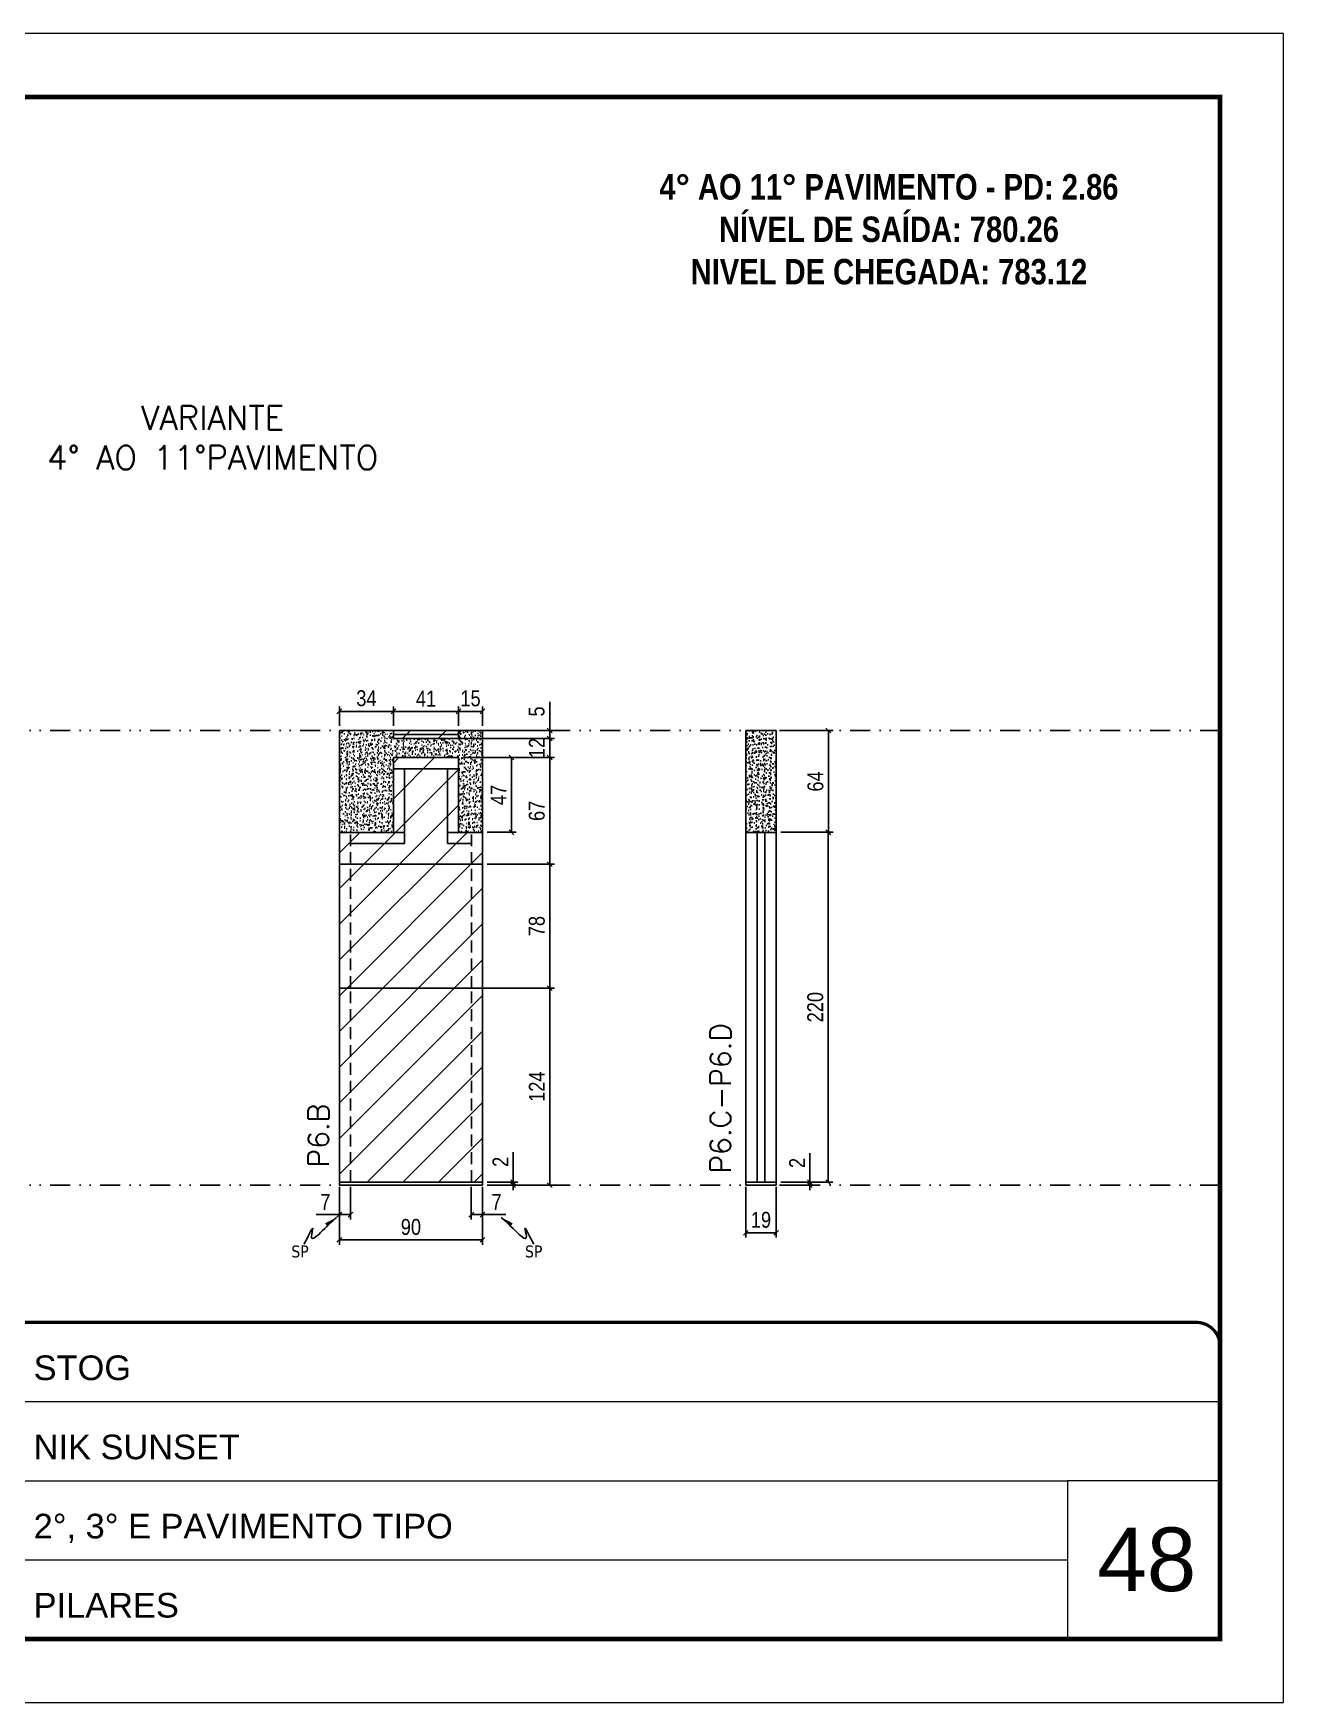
# Model space of a CAD drawing. Extents: x 808 to 7089, y -98 to 17032.
# Drawn here: x 6262 to 7048, y 3348 to 4398 of the extents above; entities that cross this region are included whole.
import ezdxf

# ---------------------------------------------------------------- set-up
doc = ezdxf.new("R2010")
doc.units = 0
for name, pattern in [('CONTINUO', [0]), ('DASHED', [0.75, 0.5, -0.25]), ('DIVIDE2', [0.625, 0.25, -0.125, 0, -0.125, 0, -0.125]), ('HIDDEN', [0.375, 0.25, -0.125])]:
    doc.linetypes.add(name, pattern=pattern)
for name, color, linetype, lineweight in [('CARIMBO', 255, 'Continuous', 9), ('Folhas', 255, 'Continuous', 9), ('REAPROVEITAMENTO', 251, 'Continuous', 9), ('SARRAFO DE PRESSAO', 251, 'DASHED', 9), ('Texto Seção', 7, 'Continuous', 15)]:
    doc.layers.add(name, color=color, linetype=linetype, lineweight=lineweight)
for name, color, linetype in [('COTA', 241, 'Continuous'), ('NOMENCLATURA', 7, 'Continuous'), ('Nível', 160, 'Continuous'), ('Painéis', 200, 'Continuous'), ('SARR_2.2x7', 40, 'Continuous'), ('SARR_EDITAR', 141, 'Continuous'), ('Sarrafo de Pressão', 42, 'HIDDEN'), ('texto', 7, 'Continuous')]:
    doc.layers.add(name, color=color, linetype=linetype)
doc.styles.add('ARIAL', font='arial.ttf')
doc.styles.add('COTA TECNICA', font='techl___.ttf', dxfattribs={"height": 10})
doc.styles.add('COTA TECNICA-50', font='techl___.ttf', dxfattribs={"height": 10})
doc.styles.add('REGUA-120', font='ROMANS.shx', dxfattribs={"height": 15})
doc.styles.add('ROMANC', font='techb___.ttf', dxfattribs={"height": 2.5})
doc.styles.get("Standard").update_dxf_attribs({"font": 'arial.ttf'})
doc.dimstyles.new('COTA PAINEL-50', dxfattribs={"dimtxt": 10, "dimasz": 3, "dimexe": 3, "dimexo": 3, "dimgap": 3, "dimtad": 1, "dimdec": 1, "dimzin": 12, "dimdsep": 46, "dimtxsty": 'COTA TECNICA-50', "dimblk1": 'OBLIQUE', "dimblk2": 'OBLIQUE', "dimsah": 1, "dimcen": 0.9, "dimclrd": 4, "dimclre": 4, "dimclrt": 240, "dimadec": 1, "dimazin": 3, "dimtfac": 1, "dimtdec": 1, "dimtmove": 0, "dimatfit": 3, "dimfxl": 1, "dimtolj": 1, "dimtzin": 12, "dimarcsym": 0})
doc.dimstyles.new('PAINEL', dxfattribs={"dimtxt": 10, "dimasz": 3, "dimexe": 3, "dimexo": 3, "dimgap": 3, "dimtad": 1, "dimdec": 1, "dimzin": 12, "dimdsep": 46, "dimtxsty": 'COTA TECNICA', "dimblk1": 'OBLIQUE', "dimblk2": 'OBLIQUE', "dimsah": 1, "dimcen": 0.9, "dimclrd": 4, "dimclre": 4, "dimclrt": 240, "dimadec": 1, "dimazin": 3, "dimtfac": 1, "dimtdec": 1, "dimtmove": 0, "dimatfit": 3, "dimfxl": 1, "dimtolj": 1, "dimtzin": 12, "dimarcsym": 0})
doc.dimstyles.get("Standard").update_dxf_attribs({"dimtxt": 0.18, "dimasz": 0.18, "dimexe": 0.18, "dimexo": 0.0625, "dimgap": 0.09, "dimtad": 0, "dimtih": 1, "dimtoh": 1, "dimdec": 4, "dimzin": 0, "dimdsep": 46, "dimtxsty": 'Standard', "dimcen": 0.09, "dimadec": 0, "dimazin": 0, "dimtfac": 1, "dimtdec": 4, "dimtofl": 0, "dimtmove": 0, "dimatfit": 3, "dimfxl": 1, "dimtolj": 1, "dimtzin": 0, "dimarcsym": 0})

# ---------------------------------------------------------------- blocks, each defined once
blk = doc.blocks.new('9999999999')
at = {"color": 30, "linetype": 'CONTINUO'}
for p, q in [((98564.6, 34379.6), (99584, 34379.6)), ((98564.6, 34329.8), (99488, 34329.8)), ((99584, 34329.8), (99488, 34329.8)), ((99488, 34329.8), (99488, 34230.2)), ((98564.6, 34280), (99488, 34280))]:
    blk.add_line(p, q, dxfattribs=at)
at = {"color": 30, "linetype": 'CONTINUO', "const_width": 2}
blk.add_lwpolyline([(99584, 34230.2), (99584, 34414.4, 0.414214), (99569, 34429.4), (98229, 34429.4, 0.414214), (98214, 34414.4), (98214, 34245.2, 0.414214), (98229, 34230.2), (99584, 34230.2)], format="xyb", dxfattribs=at)
at = {"layer": 'Folhas'}
blk.add_lwpolyline([(98139, 34190.2), (99624, 34190.2), (99624, 35240.2), (98139, 35240.2)], close=True, dxfattribs=at)
at = {"layer": 'Folhas', "color": 30, "const_width": 3}
blk.add_lwpolyline([(98214, 34230.2), (99584, 34230.2), (99584, 35200.2), (98214, 35200.2)], close=True, dxfattribs=at)
at = {"color": 7, "linetype": 'Continuous', "ltscale": 5, "style": 'ARIAL'}
for s, height, p in [('STOG', 15.48, (98837.7, 34393.1)), ('NIK SUNSET', 15.48, (98837.7, 34343.3)), ('2°, 3° E PAVIMENTO TIPO', 15.483, (98837.7, 34293.5)), ('PILARES', 15.48, (98837.7, 34243.7))]:
    blk.add_text(s, height=height, dxfattribs=at).set_placement(p)
blk = doc.blocks.new('_Oblique')
at = {"color": 0, "linetype": 'ByBlock', "lineweight": -2}
blk.add_line((-0.5, -0.5), (0.5, 0.5), dxfattribs=at)
blk = doc.blocks.new('*D361')
at = {"layer": 'COTA', "color": 4, "lineweight": -2, "transparency": 16777216}
for p, q in [((6454.2, 3672.6), (6454.2, 3636.2)), ((6544.2, 3672.6), (6544.2, 3636.2)), ((6454.2, 3639.2), (6544.2, 3639.2))]:
    blk.add_line(p, q, dxfattribs=at)
at = {"layer": 'Defpoints', "color": 0, "transparency": 16777216}
for p in [(6454.2, 3675.6), (6544.2, 3675.6), (6544.2, 3639.2)]:
    blk.add_point(p, dxfattribs=at)
at = {"layer": 'COTA', "color": 4, "lineweight": -2, "transparency": 16777216, "xscale": 3, "yscale": 3, "zscale": 3, "rotation": 180}
blk.add_blockref('_Oblique', (6454.2, 3639.2), dxfattribs=at)
at = {"layer": 'COTA', "color": 4, "lineweight": -2, "transparency": 16777216, "xscale": 3, "yscale": 3, "zscale": 3}
blk.add_blockref('_Oblique', (6544.2, 3639.2), dxfattribs=at)
at = {"layer": 'COTA', "color": 240, "transparency": 16777216, "insert": (6499.2, 3647.3), "char_height": 10, "attachment_point": 5, "style": 'COTA TECNICA'}
blk.add_mtext('\\A1;90', dxfattribs=at)
blk = doc.blocks.new('*D362')
at = {"layer": 'COTA', "color": 4, "lineweight": -2, "transparency": 16777216}
for p, q in [((6537.2, 3672.6), (6537.2, 3652.1)), ((6544.2, 3670.6), (6544.2, 3652.1)), ((6537.2, 3655.1), (6544.2, 3655.1)), ((6544.2, 3655.1), (6559, 3655.1))]:
    blk.add_line(p, q, dxfattribs=at)
at = {"layer": 'Defpoints', "color": 0, "transparency": 16777216}
for p in [(6537.2, 3675.6), (6544.2, 3673.6), (6544.2, 3655.1)]:
    blk.add_point(p, dxfattribs=at)
at = {"layer": 'COTA', "color": 4, "lineweight": -2, "transparency": 16777216, "xscale": 3, "yscale": 3, "zscale": 3, "rotation": 180}
blk.add_blockref('_Oblique', (6537.2, 3655.1), dxfattribs=at)
at = {"layer": 'COTA', "color": 4, "lineweight": -2, "transparency": 16777216, "xscale": 3, "yscale": 3, "zscale": 3}
blk.add_blockref('_Oblique', (6544.2, 3655.1), dxfattribs=at)
at = {"layer": 'COTA', "color": 240, "transparency": 16777216, "insert": (6553.1, 3663.1), "char_height": 10, "attachment_point": 5, "style": 'COTA TECNICA-50'}
blk.add_mtext('\\A1;7', dxfattribs=at)
blk = doc.blocks.new('*D363')
at = {"layer": 'COTA', "color": 4, "lineweight": -2, "transparency": 16777216}
for p, q in [((6454.2, 3670.6), (6454.2, 3652.1)), ((6461.2, 3672.6), (6461.2, 3652.1)), ((6454.2, 3655.1), (6439.5, 3655.1)), ((6461.2, 3655.1), (6454.2, 3655.1))]:
    blk.add_line(p, q, dxfattribs=at)
at = {"layer": 'Defpoints', "color": 0, "transparency": 16777216}
for p in [(6461.2, 3675.6), (6454.2, 3673.6), (6454.2, 3655.1)]:
    blk.add_point(p, dxfattribs=at)
at = {"layer": 'COTA', "color": 4, "lineweight": -2, "transparency": 16777216, "xscale": 3, "yscale": 3, "zscale": 3, "rotation": 180}
blk.add_blockref('_Oblique', (6454.2, 3655.1), dxfattribs=at)
at = {"layer": 'COTA', "color": 4, "lineweight": -2, "transparency": 16777216, "xscale": 3, "yscale": 3, "zscale": 3}
blk.add_blockref('_Oblique', (6461.2, 3655.1), dxfattribs=at)
at = {"layer": 'COTA', "color": 240, "transparency": 16777216, "insert": (6445.4, 3663.1), "char_height": 10, "attachment_point": 5, "style": 'COTA TECNICA-50'}
blk.add_mtext('\\A1;7', dxfattribs=at)
blk = doc.blocks.new('*D364')
at = {"layer": 'COTA', "color": 4, "linetype": 'ByBlock', "lineweight": -2, "transparency": 16777216}
for p, q in [((6547.2, 3797.6), (6589.5, 3797.6)), ((6586.5, 3673.6), (6586.5, 3797.6)), ((6547.2, 3673.6), (6589.5, 3673.6))]:
    blk.add_line(p, q, dxfattribs=at)
at = {"layer": 'Defpoints', "color": 0, "linetype": 'ByBlock', "transparency": 16777216}
for p in [(6544.2, 3797.6), (6586.5, 3797.6), (6544.2, 3673.6)]:
    blk.add_point(p, dxfattribs=at)
at = {"layer": 'COTA', "color": 4, "linetype": 'ByBlock', "lineweight": -2, "transparency": 16777216, "xscale": 3, "yscale": 3, "zscale": 3}
for p, rotation in [((6586.5, 3797.6), 90), ((6586.5, 3673.6), 270)]:
    blk.add_blockref('_Oblique', p, dxfattribs=dict(at, rotation=rotation))
at = {"layer": 'COTA', "color": 240, "linetype": 'ByBlock', "transparency": 16777216, "insert": (6578.4, 3735.6), "char_height": 10, "attachment_point": 5, "rotation": 90, "style": 'COTA TECNICA'}
blk.add_mtext('\\A1;124', dxfattribs=at)
blk = doc.blocks.new('*D365')
at = {"layer": 'COTA', "color": 4, "lineweight": -2, "transparency": 16777216}
for p, q in [((6563.5, 3675.6), (6563.5, 3694.4)), ((6547.2, 3675.6), (6566.5, 3675.6)), ((6563.5, 3673.6), (6563.5, 3675.6)), ((6547.2, 3673.6), (6566.5, 3673.6)), ((6563.5, 3673.6), (6563.5, 3670.6))]:
    blk.add_line(p, q, dxfattribs=at)
at = {"layer": 'Defpoints', "color": 0, "transparency": 16777216}
for p in [(6544.2, 3675.6), (6544.2, 3673.6), (6563.5, 3673.6)]:
    blk.add_point(p, dxfattribs=at)
at = {"layer": 'COTA', "color": 4, "lineweight": -2, "transparency": 16777216, "xscale": 3, "yscale": 3, "zscale": 3}
for p, rotation in [((6563.5, 3675.6), 270), ((6563.5, 3673.6), 90)]:
    blk.add_blockref('_Oblique', p, dxfattribs=dict(at, rotation=rotation))
at = {"layer": 'COTA', "color": 240, "transparency": 16777216, "insert": (6555.5, 3688.3), "char_height": 10, "attachment_point": 5, "rotation": 90, "style": 'COTA TECNICA-50'}
blk.add_mtext('\\A1;2', dxfattribs=at)
blk = doc.blocks.new('*D366')
at = {"layer": 'COTA', "color": 4, "linetype": 'ByBlock', "lineweight": -2, "transparency": 16777216}
for p, q in [((6547.2, 3797.6), (6589.5, 3797.6)), ((6586.5, 3673.6), (6586.5, 3797.6)), ((6547.2, 3673.6), (6589.5, 3673.6))]:
    blk.add_line(p, q, dxfattribs=at)
at = {"layer": 'Defpoints', "color": 0, "linetype": 'ByBlock', "transparency": 16777216}
for p in [(6544.2, 3797.6), (6586.5, 3797.6), (6544.2, 3673.6)]:
    blk.add_point(p, dxfattribs=at)
at = {"layer": 'COTA', "color": 4, "linetype": 'ByBlock', "lineweight": -2, "transparency": 16777216, "xscale": 3, "yscale": 3, "zscale": 3}
for p, rotation in [((6586.5, 3797.6), 90), ((6586.5, 3673.6), 270)]:
    blk.add_blockref('_Oblique', p, dxfattribs=dict(at, rotation=rotation))
at = {"layer": 'COTA', "color": 240, "linetype": 'ByBlock', "transparency": 16777216, "insert": (6578.4, 3735.6), "char_height": 10, "attachment_point": 5, "rotation": 90, "style": 'COTA TECNICA'}
blk.add_mtext('\\A1;124', dxfattribs=at)
blk = doc.blocks.new('*D367')
at = {"layer": 'COTA', "color": 4, "lineweight": -2, "transparency": 16777216}
for p, q in [((6454.2, 3962.6), (6454.2, 3974.7)), ((6488.2, 3971.7), (6454.2, 3971.7)), ((6488.2, 3962.6), (6488.2, 3974.7))]:
    blk.add_line(p, q, dxfattribs=at)
at = {"layer": 'Defpoints', "color": 0, "transparency": 16777216}
for p in [(6454.2, 3971.7), (6454.2, 3959.6), (6488.2, 3959.6)]:
    blk.add_point(p, dxfattribs=at)
at = {"layer": 'COTA', "color": 4, "lineweight": -2, "transparency": 16777216, "xscale": 3, "yscale": 3, "zscale": 3, "rotation": 180}
blk.add_blockref('_Oblique', (6454.2, 3971.7), dxfattribs=at)
at = {"layer": 'COTA', "color": 4, "lineweight": -2, "transparency": 16777216, "xscale": 3, "yscale": 3, "zscale": 3}
blk.add_blockref('_Oblique', (6488.2, 3971.7), dxfattribs=at)
at = {"layer": 'COTA', "color": 240, "transparency": 16777216, "insert": (6471.2, 3979.9), "char_height": 10, "attachment_point": 5, "style": 'COTA TECNICA-50'}
blk.add_mtext('\\A1;34', dxfattribs=at)
blk = doc.blocks.new('*D368')
at = {"layer": 'COTA', "color": 4, "lineweight": -2, "transparency": 16777216}
for p, q in [((6532.2, 3942.6), (6589.5, 3942.6)), ((6586.5, 3942.6), (6586.5, 3875.6)), ((6547.2, 3875.6), (6589.5, 3875.6))]:
    blk.add_line(p, q, dxfattribs=at)
at = {"layer": 'Defpoints', "color": 0, "transparency": 16777216}
for p in [(6529.2, 3942.6), (6544.2, 3875.6), (6586.5, 3875.6)]:
    blk.add_point(p, dxfattribs=at)
at = {"layer": 'COTA', "color": 4, "lineweight": -2, "transparency": 16777216, "xscale": 3, "yscale": 3, "zscale": 3}
for p, rotation in [((6586.5, 3942.6), 90), ((6586.5, 3875.6), 270)]:
    blk.add_blockref('_Oblique', p, dxfattribs=dict(at, rotation=rotation))
at = {"layer": 'COTA', "color": 240, "transparency": 16777216, "insert": (6578.4, 3909.1), "char_height": 10, "attachment_point": 5, "rotation": 90, "style": 'COTA TECNICA'}
blk.add_mtext('\\A1;67', dxfattribs=at)
blk = doc.blocks.new('*D1646')
at = {"layer": 'COTA', "color": 4, "lineweight": -2, "transparency": 16777216}
for p, q in [((6547.2, 3875.6), (6589.5, 3875.6)), ((6586.5, 3875.6), (6586.5, 3797.6)), ((6457.2, 3797.6), (6589.5, 3797.6))]:
    blk.add_line(p, q, dxfattribs=at)
at = {"layer": 'Defpoints', "color": 0, "transparency": 16777216}
for p in [(6544.2, 3875.6), (6454.2, 3797.6), (6586.5, 3797.6)]:
    blk.add_point(p, dxfattribs=at)
at = {"layer": 'COTA', "color": 4, "lineweight": -2, "transparency": 16777216, "xscale": 3, "yscale": 3, "zscale": 3}
for p, rotation in [((6586.5, 3875.6), 90), ((6586.5, 3797.6), 270)]:
    blk.add_blockref('_Oblique', p, dxfattribs=dict(at, rotation=rotation))
at = {"layer": 'COTA', "color": 240, "transparency": 16777216, "insert": (6578.4, 3836.6), "char_height": 10, "attachment_point": 5, "rotation": 90, "style": 'COTA TECNICA'}
blk.add_mtext('\\A1;78', dxfattribs=at)
blk = doc.blocks.new('*D369')
at = {"layer": 'COTA', "color": 4, "lineweight": -2, "transparency": 16777216}
for p, q in [((6532.2, 3942.6), (6565.4, 3942.6)), ((6562.4, 3942.6), (6562.4, 3895.6)), ((6547.2, 3895.6), (6565.4, 3895.6))]:
    blk.add_line(p, q, dxfattribs=at)
at = {"layer": 'Defpoints', "color": 0, "transparency": 16777216}
for p in [(6529.2, 3942.6), (6544.2, 3895.6), (6562.4, 3895.6)]:
    blk.add_point(p, dxfattribs=at)
at = {"layer": 'COTA', "color": 4, "lineweight": -2, "transparency": 16777216, "xscale": 3, "yscale": 3, "zscale": 3}
for p, rotation in [((6562.4, 3942.6), 90), ((6562.4, 3895.6), 270)]:
    blk.add_blockref('_Oblique', p, dxfattribs=dict(at, rotation=rotation))
at = {"layer": 'COTA', "color": 240, "transparency": 16777216, "insert": (6554.3, 3919.1), "char_height": 10, "attachment_point": 5, "rotation": 90, "style": 'COTA TECNICA'}
blk.add_mtext('\\A1;47', dxfattribs=at)
blk = doc.blocks.new('*D370')
at = {"layer": 'COTA', "color": 4, "lineweight": -2, "transparency": 16777216}
for p, q in [((6529.2, 3962.6), (6529.2, 3974.7)), ((6529.2, 3971.7), (6544.2, 3971.7)), ((6544.2, 3962.6), (6544.2, 3974.7))]:
    blk.add_line(p, q, dxfattribs=at)
at = {"layer": 'Defpoints', "color": 0, "transparency": 16777216}
for p in [(6544.2, 3971.7), (6529.2, 3959.6), (6544.2, 3959.6)]:
    blk.add_point(p, dxfattribs=at)
at = {"layer": 'COTA', "color": 4, "lineweight": -2, "transparency": 16777216, "xscale": 3, "yscale": 3, "zscale": 3, "rotation": 180}
blk.add_blockref('_Oblique', (6529.2, 3971.7), dxfattribs=at)
at = {"layer": 'COTA', "color": 4, "lineweight": -2, "transparency": 16777216, "xscale": 3, "yscale": 3, "zscale": 3}
blk.add_blockref('_Oblique', (6544.2, 3971.7), dxfattribs=at)
at = {"layer": 'COTA', "color": 240, "transparency": 16777216, "insert": (6536.7, 3979.8), "char_height": 10, "attachment_point": 5, "style": 'COTA TECNICA'}
blk.add_mtext('\\A1;15', dxfattribs=at)
blk = doc.blocks.new('*D371')
at = {"layer": 'COTA', "color": 4, "lineweight": -2, "transparency": 16777216}
for p, q in [((6532.2, 3954.6), (6589.5, 3954.6)), ((6586.5, 3942.6), (6586.5, 3954.6)), ((6532.2, 3942.6), (6589.5, 3942.6))]:
    blk.add_line(p, q, dxfattribs=at)
at = {"layer": 'Defpoints', "color": 0, "transparency": 16777216}
for p in [(6529.2, 3954.6), (6586.5, 3954.6), (6529.2, 3942.6)]:
    blk.add_point(p, dxfattribs=at)
at = {"layer": 'COTA', "color": 4, "lineweight": -2, "transparency": 16777216, "xscale": 3, "yscale": 3, "zscale": 3}
for p, rotation in [((6586.5, 3954.6), 90), ((6586.5, 3942.6), 270)]:
    blk.add_blockref('_Oblique', p, dxfattribs=dict(at, rotation=rotation))
at = {"layer": 'COTA', "color": 240, "transparency": 16777216, "insert": (6578.4, 3948.6), "char_height": 10, "attachment_point": 5, "rotation": 90, "style": 'COTA TECNICA'}
blk.add_mtext('\\A1;12', dxfattribs=at)
blk = doc.blocks.new('*D372')
at = {"layer": 'COTA', "color": 4, "lineweight": -2, "transparency": 16777216}
for p, q in [((6586.5, 3959.6), (6586.5, 3977.7)), ((6532.2, 3959.6), (6589.5, 3959.6)), ((6586.5, 3954.6), (6586.5, 3959.6)), ((6513.2, 3954.6), (6589.5, 3954.6)), ((6586.5, 3954.6), (6586.5, 3951.6))]:
    blk.add_line(p, q, dxfattribs=at)
at = {"layer": 'Defpoints', "color": 0, "transparency": 16777216}
for p in [(6529.2, 3959.6), (6586.5, 3959.6), (6510.2, 3954.6)]:
    blk.add_point(p, dxfattribs=at)
at = {"layer": 'COTA', "color": 4, "lineweight": -2, "transparency": 16777216, "xscale": 3, "yscale": 3, "zscale": 3}
for p, rotation in [((6586.5, 3959.6), 270), ((6586.5, 3954.6), 90)]:
    blk.add_blockref('_Oblique', p, dxfattribs=dict(at, rotation=rotation))
at = {"layer": 'COTA', "color": 240, "transparency": 16777216, "insert": (6578.3, 3971.6), "char_height": 10, "attachment_point": 5, "rotation": 90, "style": 'COTA TECNICA'}
blk.add_mtext('\\A1;5', dxfattribs=at)
blk = doc.blocks.new('*D1647')
at = {"layer": 'COTA', "color": 4, "lineweight": -2, "transparency": 16777216}
for p, q in [((6488.2, 3962.6), (6488.2, 3974.7)), ((6529.2, 3971.7), (6488.2, 3971.7)), ((6529.2, 3962.6), (6529.2, 3974.7))]:
    blk.add_line(p, q, dxfattribs=at)
at = {"layer": 'Defpoints', "color": 0, "transparency": 16777216}
for p in [(6488.2, 3971.7), (6488.2, 3959.6), (6529.2, 3959.6)]:
    blk.add_point(p, dxfattribs=at)
at = {"layer": 'COTA', "color": 4, "lineweight": -2, "transparency": 16777216, "xscale": 3, "yscale": 3, "zscale": 3, "rotation": 180}
blk.add_blockref('_Oblique', (6488.2, 3971.7), dxfattribs=at)
at = {"layer": 'COTA', "color": 4, "lineweight": -2, "transparency": 16777216, "xscale": 3, "yscale": 3, "zscale": 3}
blk.add_blockref('_Oblique', (6529.2, 3971.7), dxfattribs=at)
at = {"layer": 'COTA', "color": 240, "transparency": 16777216, "insert": (6508.7, 3979.7), "char_height": 10, "attachment_point": 5, "style": 'COTA TECNICA'}
blk.add_mtext('\\A1;41', dxfattribs=at)
blk = doc.blocks.new('*D373')
at = {"layer": 'COTA', "color": 4, "lineweight": -2, "transparency": 16777216}
for p, q in [((6709.9, 3672.6), (6709.9, 3640.7)), ((6728.9, 3672.6), (6728.9, 3640.7)), ((6709.9, 3643.7), (6728.9, 3643.7))]:
    blk.add_line(p, q, dxfattribs=at)
at = {"layer": 'Defpoints', "color": 0, "transparency": 16777216}
for p in [(6709.9, 3675.6), (6728.9, 3675.6), (6728.9, 3643.7)]:
    blk.add_point(p, dxfattribs=at)
at = {"layer": 'COTA', "color": 4, "lineweight": -2, "transparency": 16777216, "xscale": 3, "yscale": 3, "zscale": 3, "rotation": 180}
blk.add_blockref('_Oblique', (6709.9, 3643.7), dxfattribs=at)
at = {"layer": 'COTA', "color": 4, "lineweight": -2, "transparency": 16777216, "xscale": 3, "yscale": 3, "zscale": 3}
blk.add_blockref('_Oblique', (6728.9, 3643.7), dxfattribs=at)
at = {"layer": 'COTA', "color": 240, "transparency": 16777216, "insert": (6719.4, 3651.8), "char_height": 10, "attachment_point": 5, "style": 'COTA TECNICA'}
blk.add_mtext('\\A1;19', dxfattribs=at)
blk = doc.blocks.new('*D374')
at = {"layer": 'COTA', "color": 4, "lineweight": -2, "transparency": 16777216}
for p, q in [((6731.9, 3895.6), (6764.7, 3895.6)), ((6761.7, 3675.6), (6761.7, 3895.6)), ((6731.9, 3675.6), (6764.7, 3675.6))]:
    blk.add_line(p, q, dxfattribs=at)
at = {"layer": 'Defpoints', "color": 0, "transparency": 16777216}
for p in [(6728.9, 3895.6), (6761.7, 3895.6), (6728.9, 3675.6)]:
    blk.add_point(p, dxfattribs=at)
at = {"layer": 'COTA', "color": 4, "lineweight": -2, "transparency": 16777216, "xscale": 3, "yscale": 3, "zscale": 3}
for p, rotation in [((6761.7, 3895.6), 90), ((6761.7, 3675.6), 270)]:
    blk.add_blockref('_Oblique', p, dxfattribs=dict(at, rotation=rotation))
at = {"layer": 'COTA', "color": 240, "transparency": 16777216, "insert": (6753.6, 3785.6), "char_height": 10, "attachment_point": 5, "rotation": 90, "style": 'COTA TECNICA'}
blk.add_mtext('\\A1;220', dxfattribs=at)
blk = doc.blocks.new('*D375')
at = {"layer": 'COTA', "color": 4, "lineweight": -2, "transparency": 16777216}
for p, q in [((6750.1, 3675.6), (6750.1, 3693.7)), ((6731.9, 3675.6), (6753.1, 3675.6)), ((6750.1, 3673.6), (6750.1, 3675.6)), ((6731.9, 3673.6), (6753.1, 3673.6)), ((6750.1, 3673.6), (6750.1, 3670.6))]:
    blk.add_line(p, q, dxfattribs=at)
at = {"layer": 'Defpoints', "color": 0, "transparency": 16777216}
for p in [(6728.9, 3675.6), (6750.1, 3675.6), (6728.9, 3673.6)]:
    blk.add_point(p, dxfattribs=at)
at = {"layer": 'COTA', "color": 4, "lineweight": -2, "transparency": 16777216, "xscale": 3, "yscale": 3, "zscale": 3}
for p, rotation in [((6750.1, 3675.6), 270), ((6750.1, 3673.6), 90)]:
    blk.add_blockref('_Oblique', p, dxfattribs=dict(at, rotation=rotation))
at = {"layer": 'COTA', "color": 240, "transparency": 16777216, "insert": (6742.1, 3687.6), "char_height": 10, "attachment_point": 5, "rotation": 90, "style": 'COTA TECNICA-50'}
blk.add_mtext('\\A1;2', dxfattribs=at)
blk = doc.blocks.new('*D1648')
at = {"layer": 'COTA', "color": 4, "linetype": 'ByBlock', "lineweight": -2, "transparency": 16777216}
for p, q in [((6731.9, 3959.6), (6764.8, 3959.6)), ((6761.8, 3959.6), (6761.8, 3895.6)), ((6731.9, 3895.6), (6764.8, 3895.6))]:
    blk.add_line(p, q, dxfattribs=at)
at = {"layer": 'Defpoints', "color": 0, "linetype": 'ByBlock', "transparency": 16777216}
for p in [(6728.9, 3959.6), (6728.9, 3895.6), (6761.8, 3895.6)]:
    blk.add_point(p, dxfattribs=at)
at = {"layer": 'COTA', "color": 4, "linetype": 'ByBlock', "lineweight": -2, "transparency": 16777216, "xscale": 3, "yscale": 3, "zscale": 3}
for p, rotation in [((6761.8, 3959.6), 90), ((6761.8, 3895.6), 270)]:
    blk.add_blockref('_Oblique', p, dxfattribs=dict(at, rotation=rotation))
at = {"layer": 'COTA', "color": 240, "linetype": 'ByBlock', "transparency": 16777216, "insert": (6753.7, 3927.6), "char_height": 10, "attachment_point": 5, "rotation": 90, "style": 'COTA TECNICA'}
blk.add_mtext('\\A1;64', dxfattribs=at)

msp = doc.modelspace()

# ---------------------------------------------------------------- hatches: boundary and pattern name
at = {"layer": 'COTA', "linetype": 'ByBlock'}
h = msp.add_hatch(dxfattribs=at)
h.set_pattern_fill('AR-CONC', color=256, scale=0.03)
h.set_pattern_definition([(50, (-1992.8653, -152.4276), (5.46554, -0.4781726), [0.5715, -6.2865]), (355, (-1992.8653, -152.4276), (-1.0573026, 5.7317054), [0.4572, -5.0292175]), (100.451445, (-1992.41, -152.4674), (4.4082374, 5.2535326), [0.4857003, -5.3427073]), (46.1842, (-1992.8653, -150.9036), (8.132371, -1.26127), [0.85725, -9.42975]), (96.63556, (-1992.188, -151.009), (7.122124, 7.422784), [0.728551, -8.014068]), (351.18415, (-1992.865, -150.9036), (7.122124, 7.422784), [0.685799, -7.543792]), (21, (-1992.1033, -151.2846), (4.5484317, -3.067956), [0.5715, -6.2865]), (326, (-1992.1033, -151.2846), (1.854061, 5.525639), [0.4572, -5.0292]), (71.451445, (-1991.7243, -151.54), (6.4024926, 2.457683), [0.4857003, -5.342698]), (37.5, (-1992.8653, -152.4276), (0.0926581, 2.53665117), [0, -4.96824, 0, -5.1054, 0, -5.04825]), (7.5, (-1992.8653, -152.4276), (2.0045899, 3.00541724), [0, -2.91084, 0, -4.85394, 0, -1.92405]), (327.5, (-1994.5646, -152.4276), (4.06771786, -0.1718623), [0, -1.905, 0, -5.9436, 0, -7.8867]), (317.5, (-1995.3266, -152.4276), (4.4438754, 0.7627947), [0, -2.4765, 0, -3.94716, 0, -5.6007])])
h.paths.add_polyline_path([(6529.22, 3954.56), (6529.22, 3959.56), (6544.22, 3959.56), (6544.22, 3895.56), (6529.22, 3895.56), (6529.22, 3942.56), (6488.22, 3942.56), (6488.22, 3895.56), (6454.22, 3895.56), (6454.22, 3959.56), (6488.22, 3959.56), (6488.22, 3954.56)])
h = msp.add_hatch(dxfattribs=at)
h.set_pattern_fill('AR-CONC', color=256, scale=0.03)
h.set_pattern_definition([(50, (-2379.208, -152.4037), (5.46554, -0.4781726), [0.5715, -6.2865]), (355, (-2379.208, -152.4037), (-1.0573026, 5.7317054), [0.4572, -5.0292175]), (100.451445, (-2378.7527, -152.4435), (4.4082374, 5.2535326), [0.4857003, -5.3427073]), (46.1842, (-2379.208, -150.8797), (8.132371, -1.26127), [0.85725, -9.42975]), (96.63556, (-2378.5305, -150.985), (7.122124, 7.422784), [0.728551, -8.014068]), (351.18415, (-2379.208, -150.88), (7.122124, 7.422784), [0.685799, -7.543792]), (21, (-2378.446, -151.2607), (4.5484317, -3.067956), [0.5715, -6.2865]), (326, (-2378.446, -151.2607), (1.854061, 5.525639), [0.4572, -5.0292]), (71.451445, (-2378.067, -151.5163), (6.4024926, 2.457683), [0.4857003, -5.342698]), (37.5, (-2379.2081, -152.4037), (0.0926581, 2.53665117), [0, -4.96824, 0, -5.1054, 0, -5.04825]), (7.5, (-2379.2081, -152.4037), (2.0045899, 3.00541724), [0, -2.91084, 0, -4.85394, 0, -1.92405]), (327.5, (-2380.9074, -152.4037), (4.06771786, -0.1718623), [0, -1.905, 0, -5.9436, 0, -7.8867]), (317.5, (-2381.6694, -152.4037), (4.4438754, 0.7627947), [0, -2.4765, 0, -3.94716, 0, -5.6007])])
h.paths.add_polyline_path([(6728.91, 3959.59), (6709.91, 3959.59), (6709.91, 3895.56), (6728.91, 3895.56)])
at = {"layer": 'REAPROVEITAMENTO', "linetype": 'ByBlock'}
h = msp.add_hatch(dxfattribs=at)
h.set_pattern_fill('ANSI31', color=256, scale=5, style=2)
h.set_pattern_definition([(45, (1315.547, 3939.763), (-11.22532, 11.22532), [])])
h.paths.add_polyline_path([(6529.22, 3959.56), (6488.22, 3959.56), (6488.22, 3954.56), (6529.22, 3954.56)])
h = msp.add_hatch(dxfattribs=at)
h.set_pattern_fill('ANSI31', color=256, scale=5, style=2)
h.set_pattern_definition([(45, (2868.047, -5248.838), (-11.22532, 11.22532), [])])
h.paths.add_polyline_path([(6529.22, 3895.56), (6529.22, 3942.56), (6488.22, 3942.56), (6488.22, 3895.56), (6454.22, 3895.56), (6454.22, 3675.56), (6544.22, 3675.56), (6544.22, 3895.56)])

# ---------------------------------------------------------------- linework, layer by layer
at = {"layer": 'COTA', "linetype": 'ByBlock'}
for p, q in [((6454.22, 3895.56), (6454.22, 3959.56)), ((6488.22, 3959.56), (6454.22, 3959.56)), ((6544.22, 3959.56), (6529.22, 3959.56)), ((6544.22, 3959.56), (6544.22, 3959.56)), ((6544.22, 3895.56), (6544.22, 3959.56)), ((6544.22, 3895.56), (6544.22, 3895.56))]:
    msp.add_line(p, q, dxfattribs=at)
msp.add_lwpolyline([(6709.91, 3895.56), (6728.91, 3895.56), (6728.91, 3959.59), (6709.91, 3959.59)], close=True, dxfattribs=at)
at = {"layer": 'Nível', "color": 4, "linetype": 'DIVIDE2', "ltscale": 50}
for p, q in [((5957.84, 3959.56), (7008.17, 3959.56)), ((5957.84, 3673.56), (7008.17, 3673.56))]:
    msp.add_line(p, q, dxfattribs=at)
at = {"layer": 'Painéis'}
for p, q in [((6529.22, 3942.56), (6488.22, 3942.56)), ((6488.22, 3942.56), (6488.22, 3895.56)), ((6529.22, 3942.56), (6529.22, 3895.56)), ((6488.22, 3895.56), (6454.22, 3895.56)), ((6454.22, 3895.56), (6454.22, 3797.56)), ((6529.22, 3895.56), (6544.22, 3895.56)), ((6544.22, 3797.56), (6544.22, 3895.56)), ((6709.91, 3895.56), (6709.91, 3675.56)), ((6709.91, 3895.56), (6728.91, 3895.56)), ((6709.91, 3895.56), (6728.91, 3895.56)), ((6728.91, 3895.56), (6728.91, 3675.56)), ((6544.22, 3875.56), (6454.22, 3875.56)), ((6709.91, 3675.56), (6728.91, 3675.56)), ((6709.91, 3675.56), (6728.91, 3675.56)), ((6709.91, 3673.56), (6709.91, 3675.56)), ((6728.91, 3675.56), (6728.91, 3673.56)), ((6728.91, 3673.56), (6709.91, 3673.56))]:
    msp.add_line(p, q, dxfattribs=at)
for points in [[(6529.22, 3959.56), (6488.22, 3959.56), (6488.22, 3954.56), (6529.22, 3954.56)], [(6544.22, 3797.56), (6454.22, 3797.56), (6454.22, 3675.56), (6544.22, 3675.56)], [(6544.22, 3673.56), (6454.22, 3673.56), (6454.22, 3675.56), (6544.22, 3675.56)]]:
    msp.add_lwpolyline(points, close=True, dxfattribs=at)
at = {"layer": 'SARR_2.2x7'}
for p, q in [((6529.22, 3935.56), (6488.22, 3935.56)), ((6495.22, 3895.56), (6495.22, 3935.56)), ((6522.22, 3895.56), (6522.22, 3935.56)), ((6495.22, 3895.56), (6488.22, 3895.56)), ((6495.22, 3895.56), (6495.22, 3888.56)), ((6522.22, 3895.56), (6529.22, 3895.56)), ((6522.22, 3895.56), (6522.22, 3888.56)), ((6716.91, 3895.56), (6716.91, 3675.56)), ((6721.91, 3895.56), (6721.91, 3675.56)), ((6495.22, 3888.56), (6461.22, 3888.56)), ((6522.22, 3888.56), (6537.22, 3888.56))]:
    msp.add_line(p, q, dxfattribs=at)
at = {"layer": 'SARR_EDITAR', "linetype": 'Continuous'}
msp.add_line((6529.22, 3957.06), (6488.22, 3957.06), dxfattribs=at)
at = {"layer": 'Sarrafo de Pressão', "ltscale": 30}
for p, q in [((6461.22, 3875.56), (6461.22, 3895.56)), ((6537.22, 3875.56), (6537.22, 3895.56)), ((6461.22, 3797.56), (6461.22, 3875.56)), ((6537.22, 3797.56), (6537.22, 3875.56)), ((6461.22, 3675.56), (6461.22, 3797.56)), ((6537.22, 3675.56), (6537.22, 3797.56))]:
    msp.add_line(p, q, dxfattribs=at)

# ---------------------------------------------------------------- block references
at = {"layer": 'SARRAFO DE PRESSAO', "color": 6, "linetype": 'ByBlock'}
msp.add_blockref('9999999999', (-92575.81, -30842.05), dxfattribs=at)

# ---------------------------------------------------------------- texts
at = {"layer": 'CARIMBO', "style": 'ARIAL'}
msp.add_text('48', height=40, dxfattribs=at).set_placement((6931.03, 3418.3))
at = {"layer": 'NOMENCLATURA', "color": 2, "insert": (6799.91, 4336.29), "char_height": 16, "attachment_point": 2, "style": 'ROMANC'}
msp.add_mtext_dynamic_manual_height_columns('\\P4° AO 11° PAVIMENTO - PD: 2.86\\PNÍVEL DE SAÍDA: 780.26\\PNIVEL DE CHEGADA: 783.12', width=409.5896, gutter_width=1, heights=[0], dxfattribs=at)
at = {"layer": 'texto', "color": 0, "char_height": 7.5, "attachment_point": 5}
for insert in [(6429.45, 3631.89), (6576.47, 3631.89)]:
    msp.add_mtext('{\\fTahoma|b0|i0|c0|p34;\\C4;SP}', dxfattribs=dict(at, insert=insert))
at = {"layer": 'Texto Seção', "insert": (6181.07, 4123.83), "char_height": 15, "width": 386.8172, "attachment_point": 7, "style": 'REGUA-120'}
msp.add_mtext('\\pxqc;VARIANTE^J4° AO 11°PAVIMENTO', dxfattribs=at)
at = {"layer": 'Texto Seção', "char_height": 13, "width": 285.3299, "attachment_point": 7, "rotation": 90, "style": 'REGUA-120'}
for s, insert in [('P6.C-P6.D', (6700.46, 3680.98)), ('P6.B', (6447.54, 3684.82))]:
    msp.add_mtext(s, dxfattribs=dict(at, insert=insert))

# ---------------------------------------------------------------- dimensions: what is measured, and where the dimension line sits
at = {"layer": 'COTA'}
for base, p1, p2, angle, dimstyle, picture, middle in [((6454.22, 3971.66), (6488.22, 3959.56), (6454.22, 3959.56), 180, 'COTA PAINEL-50', '*D367', (6471.22, 3979.88)), ((6488.22, 3971.66), (6529.22, 3959.56), (6488.22, 3959.56), 180, 'PAINEL', '*D1647', (6508.72, 3979.73)), ((6586.45, 3959.56), (6510.22, 3954.56), (6529.22, 3959.56), 90, 'PAINEL', '*D372', (6578.34, 3971.61)), ((6586.45, 3875.56), (6529.22, 3942.56), (6544.22, 3875.56), 90, 'PAINEL', '*D368', (6578.35, 3909.06)), ((6562.4, 3895.56), (6529.22, 3942.56), (6544.22, 3895.56), 90, 'PAINEL', '*D369', (6554.33, 3919.06)), ((6586.45, 3797.56), (6544.22, 3875.56), (6454.22, 3797.56), 90, 'PAINEL', '*D1646', (6578.36, 3836.56)), ((6454.22, 3655.05), (6461.22, 3675.56), (6454.22, 3673.56), 180, 'COTA PAINEL-50', '*D363', (6445.36, 3663.13))]:
    dim = msp.add_linear_dim(base=base, p1=p1, p2=p2, angle=angle, dimstyle=dimstyle, dxfattribs=at)
    dim.commit()
    dim.dimension.update_dxf_attribs({"geometry": picture, "text_midpoint": middle})
for base, p1, p2, angle, dimstyle, picture, middle in [((6544.22, 3971.66), (6529.22, 3959.56), (6544.22, 3959.56), 180, 'PAINEL', '*D370', (6536.72, 3971.66)), ((6586.45, 3954.56), (6529.22, 3942.56), (6529.22, 3954.56), 90, 'PAINEL', '*D371', (6586.45, 3948.56)), ((6563.48, 3673.56), (6544.22, 3675.56), (6544.22, 3673.56), 90, 'COTA PAINEL-50', '*D365', (6563.48, 3688.31)), ((6750.11, 3675.56), (6728.91, 3673.56), (6728.91, 3675.56), 90, 'COTA PAINEL-50', '*D375', (6750.11, 3687.62))]:
    dim = msp.add_linear_dim(base=base, p1=p1, p2=p2, angle=angle, dimstyle=dimstyle, dxfattribs=at)
    dim.commit()
    dim.dimension.update_dxf_attribs({"geometry": picture, "text_midpoint": middle, "dimtype": 160})
at = {"layer": 'COTA', "linetype": 'ByBlock'}
dim = msp.add_linear_dim(base=(6761.77, 3895.56), p1=(6728.91, 3959.59), p2=(6728.91, 3895.56), angle=90, dimstyle='PAINEL', dxfattribs=at)
dim.commit()
dim.dimension.update_dxf_attribs({"geometry": '*D1648', "text_midpoint": (6753.67, 3927.58)})
at = {"layer": 'COTA'}
dim = msp.add_linear_dim(base=(6761.73, 3895.56), p1=(6728.91, 3675.56), p2=(6728.91, 3895.56), angle=90, dimstyle='PAINEL', override={"dimarcsym": 2}, dxfattribs=at)
dim.commit()
dim.dimension.update_dxf_attribs({"geometry": '*D374', "text_midpoint": (6753.63, 3785.56)})
at = {"layer": 'COTA', "linetype": 'ByBlock'}
for picture in ['*D364', '*D366']:
    dim = msp.add_aligned_dim(p1=(6544.22, 3673.56), p2=(6544.22, 3797.56), distance=-42.23, dimstyle='PAINEL', dxfattribs=at)
    dim.commit()
    dim.dimension.update_dxf_attribs({"geometry": picture, "text_midpoint": (6578.38, 3735.56)})
at = {"layer": 'COTA'}
for base, p1, p2, picture, middle in [((6544.22, 3639.2), (6454.22, 3675.56), (6544.22, 3675.56), '*D361', (6499.22, 3647.33)), ((6728.91, 3643.67), (6709.91, 3675.56), (6728.91, 3675.56), '*D373', (6719.41, 3651.76))]:
    dim = msp.add_linear_dim(base=base, p1=p1, p2=p2, dimstyle='PAINEL', override={"dimarcsym": 2}, dxfattribs=at)
    dim.commit()
    dim.dimension.update_dxf_attribs({"geometry": picture, "text_midpoint": middle})
dim = msp.add_linear_dim(base=(6544.22, 3655.05), p1=(6537.22, 3675.56), p2=(6544.22, 3673.56), dimstyle='COTA PAINEL-50', dxfattribs=at)
dim.commit()
dim.dimension.update_dxf_attribs({"geometry": '*D362', "text_midpoint": (6553.09, 3663.13)})

# ---------------------------------------------------------------- leaders
at = {"layer": 'COTA', "path_type": 1}
for points in [[(6452.39, 3653.38), (6436.61, 3641.55), (6437.53, 3646.36), (6431.98, 3636.57)], [(6556.05, 3653.38), (6571.84, 3641.55), (6570.91, 3646.36), (6576.46, 3636.57)]]:
    msp.add_leader(points, dimstyle='Standard', override={"dimasz": 8}, dxfattribs=at)

doc.saveas('drawing.dxf')
